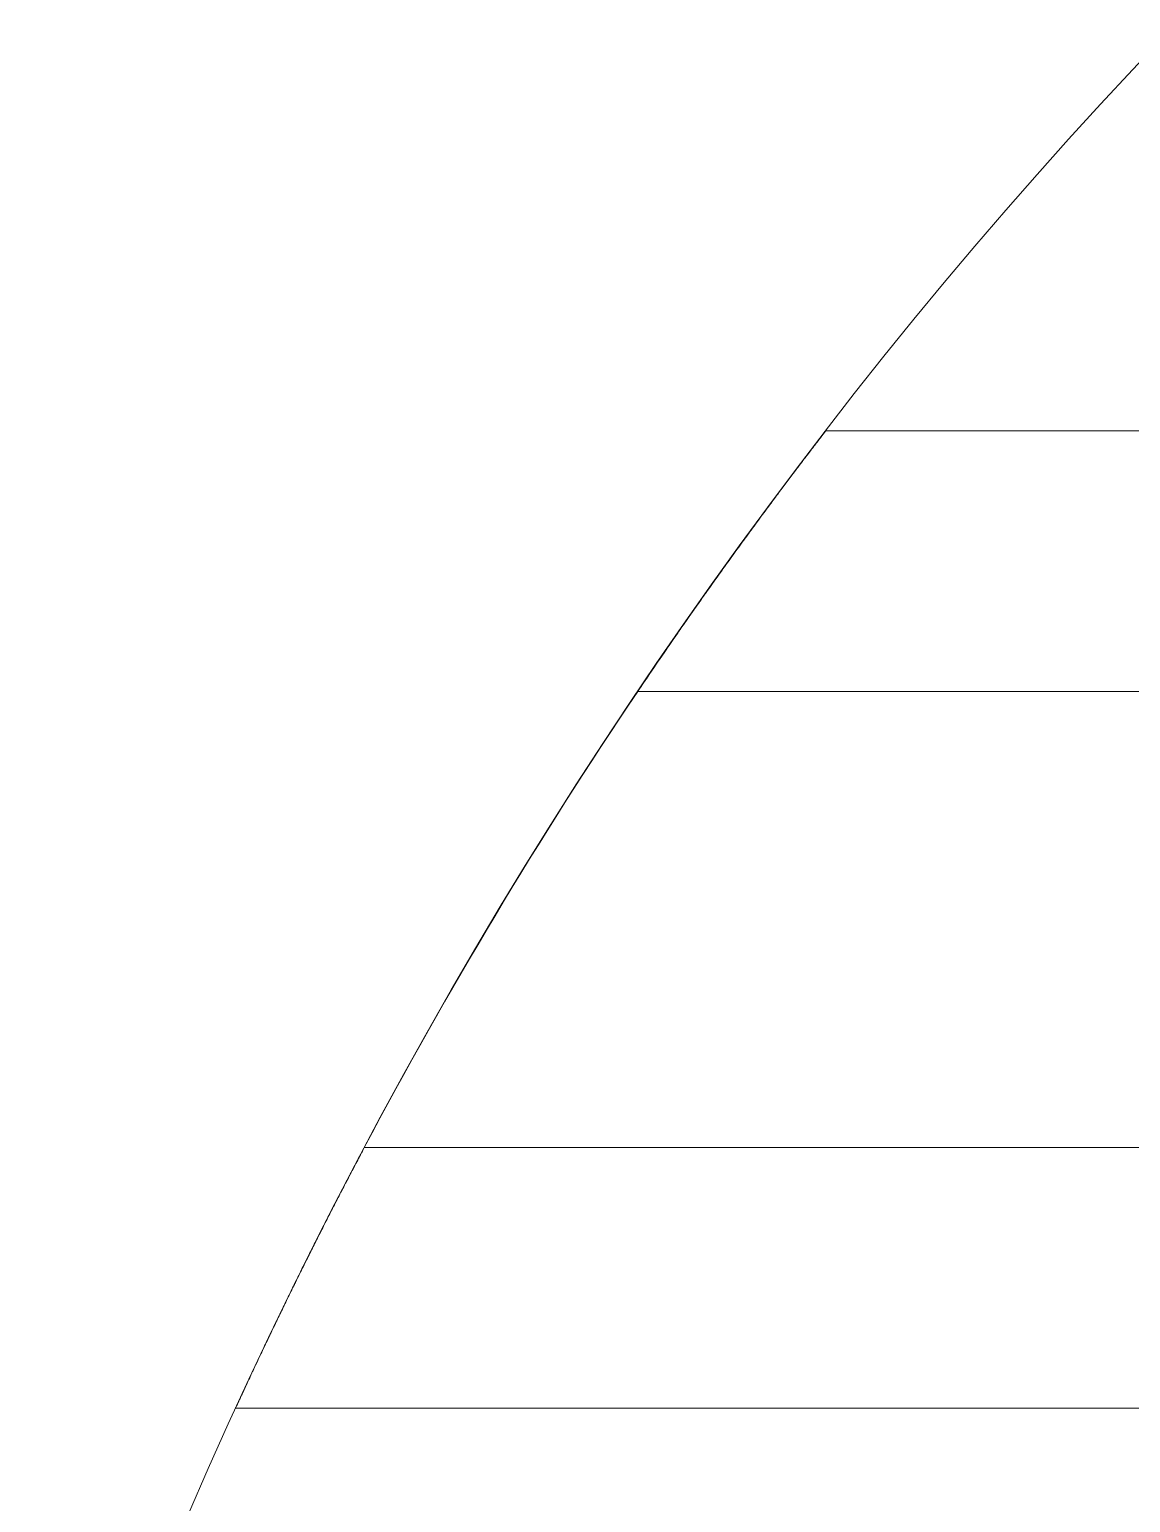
# Model space of a CAD drawing. Header units: millimetres. Extents: x 7939 to 8557, y 3805 to 4021.
# Drawn here: x 8508.7 to 8514.34, y 3923.59 to 3931.12 of the extents above; entities that cross this region are included whole.
import ezdxf

# ---------------------------------------------------------------- set-up
doc = ezdxf.new("R2010")
doc.units = ezdxf.units.MM
doc.layers.add('linea_gruesa', color=1, linetype='Continuous', lineweight=40)

msp = doc.modelspace()

# ---------------------------------------------------------------- linework, layer by layer
at = {"layer": 'linea_gruesa', "linetype": 'Continuous', "lineweight": 15, "extrusion": (-0.253745, -3.38569e-15, 0.967271)}
for p, q in [((8512.7765, 3929.0718, 127.1688), (8518.7822, 3929.0718, 128.7443)), ((8511.815, 3927.7384, 126.9166), (8517.7662, 3927.7384, 128.4777)), ((8510.4164, 3925.4051, 126.5497), (8516.3935, 3925.4051, 128.1176)), ((8509.7579, 3924.0718, 126.3769), (8515.7992, 3924.0718, 127.9617))]:
    msp.add_line(p, q, dxfattribs=at)
for start, end in [(108.92464, 251.07536), (108.92464, 251.07536), (235.1501, 241.28066), (235.1501, 241.28066), (235.1501, 241.28066), (235.1501, 241.28066), (235.1501, 241.28066), (235.1501, 241.28066), (235.1501, 241.28066), (235.1501, 241.28066), (235.1501, 241.28066), (235.1501, 241.28066), (235.1501, 241.28066), (235.1501, 241.28066), (235.1501, 241.28066), (235.1501, 241.28066)]:
    msp.add_arc((-3913.0718, 8286.5005, -2037.0694), 25.6667, start, end, dxfattribs=at)
at = {"layer": 'linea_gruesa', "linetype": 'Continuous', "lineweight": 15}
for points, knots in [([(8512.7765, 3929.0718, 127.1688), (8512.7765, 3929.0717, 127.1688), (8512.7764, 3929.0716, 127.1688), (8512.7741, 3929.0686, 127.1681), (8512.7663, 3929.0585, 127.1661), (8512.7539, 3929.0424, 127.1629), (8512.7371, 3929.0205, 127.1585), (8512.7164, 3928.9935, 127.153), (8512.6921, 3928.9617, 127.1467), (8512.6642, 3928.925, 127.1393), (8512.6317, 3928.8822, 127.1308), (8512.5948, 3928.8333, 127.1211), (8512.5533, 3928.778, 127.1102), (8512.5087, 3928.7182, 127.0985), (8512.4585, 3928.6505, 127.0854), (8512.4028, 3928.5749, 127.0708), (8512.3414, 3928.4907, 127.0546), (8512.2774, 3928.4024, 127.0379), (8512.2162, 3928.317, 127.0218), (8512.1587, 3928.2361, 127.0067), (8512.1055, 3928.1607, 126.9928), (8512.0514, 3928.0834, 126.9786), (8511.9965, 3928.0044, 126.9642), (8511.9411, 3927.924, 126.9496), (8511.8805, 3927.8354, 126.9337), (8511.8385, 3927.7733, 126.9227), (8511.815, 3927.7384, 126.9166)], [0, 0, 0, 0, 0.006837, 0.044663, 0.082491, 0.121433, 0.160377, 0.198131, 0.235888, 0.274501, 0.313117, 0.355982, 0.398851, 0.44258, 0.486313, 0.537952, 0.589595, 0.642278, 0.694963, 0.736293, 0.777651, 0.818983, 0.861272, 0.903588, 0.945878, 1, 1, 1, 1]), ([(8511.815, 3927.7384, 126.9166), (8511.8324, 3927.7643, 126.9211), (8511.8673, 3927.816, 126.9303), (8511.9201, 3927.8933, 126.9441), (8511.973, 3927.9704, 126.958), (8512.0286, 3928.0506, 126.9726), (8512.0864, 3928.1336, 126.9878), (8512.1464, 3928.2187, 127.0035), (8512.2062, 3928.303, 127.0192), (8512.2657, 3928.386, 127.0348), (8512.3245, 3928.4674, 127.0502), (8512.3766, 3928.5391, 127.0639), (8512.4223, 3928.6014, 127.0759), (8512.4619, 3928.6551, 127.0863), (8512.5005, 3928.7072, 127.0964), (8512.5378, 3928.7573, 127.1062), (8512.5736, 3928.8051, 127.1156), (8512.6094, 3928.8527, 127.125), (8512.6446, 3928.8991, 127.1342), (8512.6744, 3928.9385, 127.142), (8512.6981, 3928.9695, 127.1482), (8512.7165, 3928.9936, 127.153), (8512.7349, 3929.0176, 127.1579), (8512.7519, 3929.0398, 127.1623), (8512.7643, 3929.0559, 127.1656), (8512.7717, 3929.0655, 127.1675), (8512.7758, 3929.0708, 127.1686), (8512.7763, 3929.0714, 127.1687), (8512.7765, 3929.0718, 127.1688)], [0, 0, 0, 0, 0.0401309, 0.0802623, 0.1207625, 0.1612629, 0.2076408, 0.2540545, 0.3004297, 0.3482689, 0.3961517, 0.4439847, 0.4791618, 0.5143586, 0.5495327, 0.58563, 0.621756, 0.6578481, 0.7007392, 0.7436268, 0.7729887, 0.8023749, 0.8317346, 0.8730798, 0.9144235, 0.9429397, 0.9714842, 1, 1, 1, 1]), ([(8512.7765, 3929.0718, 127.1688), (8512.7765, 3929.0717, 127.1688), (8512.7764, 3929.0716, 127.1688), (8512.7741, 3929.0686, 127.1681), (8512.7663, 3929.0585, 127.1661), (8512.7539, 3929.0424, 127.1629), (8512.7371, 3929.0205, 127.1585), (8512.7164, 3928.9935, 127.153), (8512.6921, 3928.9617, 127.1467), (8512.6642, 3928.925, 127.1393), (8512.6317, 3928.8822, 127.1308), (8512.5948, 3928.8333, 127.1211), (8512.5533, 3928.778, 127.1102), (8512.5087, 3928.7182, 127.0985), (8512.4585, 3928.6505, 127.0854), (8512.4028, 3928.5749, 127.0708), (8512.3414, 3928.4907, 127.0546), (8512.2774, 3928.4024, 127.0379), (8512.2162, 3928.317, 127.0218), (8512.1587, 3928.2361, 127.0067), (8512.1055, 3928.1607, 126.9928), (8512.0514, 3928.0834, 126.9786), (8511.9965, 3928.0044, 126.9642), (8511.9411, 3927.924, 126.9496), (8511.8805, 3927.8354, 126.9337), (8511.8385, 3927.7733, 126.9227), (8511.815, 3927.7384, 126.9166)], [0, 0, 0, 0, 0.006838, 0.044663, 0.082489, 0.121431, 0.160378, 0.198131, 0.235887, 0.274501, 0.313116, 0.355982, 0.398851, 0.442579, 0.486313, 0.537951, 0.589596, 0.642278, 0.694963, 0.736293, 0.777651, 0.818983, 0.861272, 0.903588, 0.945878, 1, 1, 1, 1]), ([(8511.815, 3927.7384, 126.9166), (8511.8324, 3927.7643, 126.9211), (8511.8673, 3927.816, 126.9303), (8511.9201, 3927.8933, 126.9441), (8511.973, 3927.9704, 126.958), (8512.0286, 3928.0506, 126.9726), (8512.0864, 3928.1336, 126.9878), (8512.1464, 3928.2187, 127.0035), (8512.2062, 3928.303, 127.0192), (8512.2657, 3928.386, 127.0348), (8512.3245, 3928.4674, 127.0502), (8512.3766, 3928.5391, 127.0639), (8512.4223, 3928.6014, 127.0759), (8512.4619, 3928.6551, 127.0863), (8512.5005, 3928.7072, 127.0964), (8512.5378, 3928.7573, 127.1062), (8512.5736, 3928.8051, 127.1156), (8512.6094, 3928.8527, 127.125), (8512.6446, 3928.8991, 127.1342), (8512.6744, 3928.9385, 127.142), (8512.6981, 3928.9695, 127.1482), (8512.7165, 3928.9936, 127.153), (8512.7349, 3929.0176, 127.1579), (8512.7519, 3929.0398, 127.1623), (8512.7643, 3929.0559, 127.1656), (8512.7717, 3929.0655, 127.1675), (8512.7758, 3929.0708, 127.1686), (8512.7763, 3929.0714, 127.1687), (8512.7765, 3929.0718, 127.1688)], [0, 0, 0, 0, 0.040131, 0.080262, 0.120762, 0.161263, 0.207641, 0.254055, 0.30043, 0.348269, 0.396152, 0.443985, 0.479162, 0.514359, 0.549533, 0.585631, 0.621756, 0.657848, 0.70074, 0.743627, 0.77299, 0.802376, 0.831735, 0.873081, 0.914423, 0.94294, 0.971484, 1, 1, 1, 1]), ([(8512.7765, 3929.0718, 127.1688), (8512.7765, 3929.0717, 127.1688), (8512.7764, 3929.0716, 127.1688), (8512.7741, 3929.0686, 127.1681), (8512.7663, 3929.0585, 127.1661), (8512.7539, 3929.0424, 127.1629), (8512.7371, 3929.0205, 127.1585), (8512.7164, 3928.9935, 127.153), (8512.6921, 3928.9617, 127.1467), (8512.6642, 3928.925, 127.1393), (8512.6317, 3928.8822, 127.1308), (8512.5948, 3928.8333, 127.1211), (8512.5533, 3928.778, 127.1102), (8512.5087, 3928.7182, 127.0985), (8512.4585, 3928.6505, 127.0854), (8512.4028, 3928.5749, 127.0708), (8512.3414, 3928.4907, 127.0546), (8512.2774, 3928.4024, 127.0379), (8512.2162, 3928.317, 127.0218), (8512.1587, 3928.2361, 127.0067), (8512.1055, 3928.1607, 126.9928), (8512.0514, 3928.0834, 126.9786), (8511.9965, 3928.0044, 126.9642), (8511.9411, 3927.924, 126.9496), (8511.8805, 3927.8354, 126.9337), (8511.8385, 3927.7733, 126.9227), (8511.815, 3927.7384, 126.9166)], [0, 0, 0, 0, 0.006837, 0.044663, 0.082491, 0.121433, 0.160377, 0.198131, 0.235888, 0.274501, 0.313116, 0.355982, 0.398851, 0.44258, 0.486313, 0.537952, 0.589595, 0.642278, 0.694962, 0.736293, 0.777651, 0.818983, 0.861272, 0.903588, 0.945878, 1, 1, 1, 1]), ([(8511.815, 3927.7384, 126.9166), (8511.8324, 3927.7643, 126.9211), (8511.8673, 3927.816, 126.9303), (8511.9201, 3927.8933, 126.9441), (8511.973, 3927.9704, 126.958), (8512.0286, 3928.0506, 126.9726), (8512.0864, 3928.1336, 126.9878), (8512.1464, 3928.2187, 127.0035), (8512.2062, 3928.303, 127.0192), (8512.2657, 3928.386, 127.0348), (8512.3245, 3928.4674, 127.0502), (8512.3766, 3928.5391, 127.0639), (8512.4223, 3928.6014, 127.0759), (8512.4619, 3928.6551, 127.0863), (8512.5005, 3928.7072, 127.0964), (8512.5378, 3928.7573, 127.1062), (8512.5736, 3928.8051, 127.1156), (8512.6094, 3928.8527, 127.125), (8512.6446, 3928.8991, 127.1342), (8512.6744, 3928.9385, 127.142), (8512.6981, 3928.9695, 127.1482), (8512.7165, 3928.9936, 127.153), (8512.7349, 3929.0176, 127.1579), (8512.7519, 3929.0398, 127.1623), (8512.7643, 3929.0559, 127.1656), (8512.7717, 3929.0655, 127.1675), (8512.7758, 3929.0708, 127.1686), (8512.7763, 3929.0714, 127.1687), (8512.7765, 3929.0718, 127.1688)], [0, 0, 0, 0, 0.040131, 0.080262, 0.120762, 0.161263, 0.207641, 0.254055, 0.30043, 0.348269, 0.396152, 0.443985, 0.479162, 0.514359, 0.549533, 0.585631, 0.621756, 0.657848, 0.70074, 0.743627, 0.77299, 0.802376, 0.831735, 0.873081, 0.914423, 0.94294, 0.971484, 1, 1, 1, 1]), ([(8511.815, 3927.7384, 126.9166), (8511.8324, 3927.7643, 126.9211), (8511.8673, 3927.816, 126.9303), (8511.9201, 3927.8933, 126.9441), (8511.973, 3927.9704, 126.958), (8512.0286, 3928.0506, 126.9726), (8512.0864, 3928.1336, 126.9878), (8512.1464, 3928.2187, 127.0035), (8512.2062, 3928.303, 127.0192), (8512.2657, 3928.386, 127.0348), (8512.3245, 3928.4674, 127.0502), (8512.3766, 3928.5391, 127.0639), (8512.4223, 3928.6014, 127.0759), (8512.4619, 3928.6551, 127.0863), (8512.5005, 3928.7072, 127.0964), (8512.5378, 3928.7573, 127.1062), (8512.5736, 3928.8051, 127.1156), (8512.6094, 3928.8527, 127.125), (8512.6446, 3928.8991, 127.1342), (8512.6744, 3928.9385, 127.142), (8512.6981, 3928.9695, 127.1482), (8512.7165, 3928.9936, 127.153), (8512.7349, 3929.0176, 127.1579), (8512.7519, 3929.0398, 127.1623), (8512.7643, 3929.0559, 127.1656), (8512.7717, 3929.0655, 127.1675), (8512.7758, 3929.0708, 127.1686), (8512.7763, 3929.0714, 127.1687), (8512.7765, 3929.0718, 127.1688)], [0, 0, 0, 0, 0.040131, 0.080262, 0.120763, 0.161263, 0.207641, 0.254055, 0.30043, 0.348269, 0.396152, 0.443985, 0.479162, 0.514359, 0.549533, 0.585631, 0.621756, 0.657849, 0.70074, 0.743627, 0.77299, 0.802375, 0.831735, 0.873081, 0.914423, 0.94294, 0.971485, 1, 1, 1, 1]), ([(8512.7765, 3929.0718, 127.1688), (8512.7765, 3929.0717, 127.1688), (8512.7764, 3929.0716, 127.1688), (8512.7741, 3929.0686, 127.1681), (8512.7663, 3929.0585, 127.1661), (8512.7539, 3929.0424, 127.1629), (8512.7371, 3929.0205, 127.1585), (8512.7164, 3928.9935, 127.153), (8512.6921, 3928.9617, 127.1467), (8512.6642, 3928.925, 127.1393), (8512.6317, 3928.8822, 127.1308), (8512.5948, 3928.8333, 127.1211), (8512.5533, 3928.778, 127.1102), (8512.5087, 3928.7182, 127.0985), (8512.4585, 3928.6505, 127.0854), (8512.4028, 3928.5749, 127.0708), (8512.3414, 3928.4907, 127.0546), (8512.2774, 3928.4024, 127.0379), (8512.2162, 3928.317, 127.0218), (8512.1587, 3928.2361, 127.0067), (8512.1055, 3928.1607, 126.9928), (8512.0514, 3928.0834, 126.9786), (8511.9965, 3928.0044, 126.9642), (8511.9411, 3927.924, 126.9496), (8511.8805, 3927.8354, 126.9337), (8511.8385, 3927.7733, 126.9227), (8511.815, 3927.7384, 126.9166)], [0, 0, 0, 0, 0.006838, 0.044664, 0.082491, 0.121433, 0.160378, 0.198132, 0.235888, 0.274502, 0.313117, 0.355982, 0.398851, 0.44258, 0.486313, 0.537952, 0.589595, 0.642278, 0.694962, 0.736293, 0.777651, 0.818983, 0.861272, 0.903588, 0.945878, 1, 1, 1, 1]), ([(8512.7765, 3929.0718, 127.1688), (8512.7765, 3929.0717, 127.1688), (8512.7764, 3929.0716, 127.1688), (8512.7741, 3929.0686, 127.1681), (8512.7663, 3929.0585, 127.1661), (8512.7539, 3929.0424, 127.1629), (8512.7371, 3929.0205, 127.1585), (8512.7164, 3928.9935, 127.153), (8512.6921, 3928.9617, 127.1467), (8512.6642, 3928.925, 127.1393), (8512.6317, 3928.8822, 127.1308), (8512.5948, 3928.8333, 127.1211), (8512.5533, 3928.778, 127.1102), (8512.5087, 3928.7182, 127.0985), (8512.4585, 3928.6505, 127.0854), (8512.4028, 3928.5749, 127.0708), (8512.3414, 3928.4907, 127.0546), (8512.2774, 3928.4024, 127.0379), (8512.2162, 3928.317, 127.0218), (8512.1587, 3928.2361, 127.0067), (8512.1055, 3928.1607, 126.9928), (8512.0514, 3928.0834, 126.9786), (8511.9965, 3928.0044, 126.9642), (8511.9411, 3927.924, 126.9496), (8511.8805, 3927.8354, 126.9337), (8511.8385, 3927.7733, 126.9227), (8511.815, 3927.7384, 126.9166)], [0, 0, 0, 0, 0.006837, 0.044663, 0.082491, 0.121433, 0.160377, 0.198131, 0.235888, 0.274501, 0.313116, 0.355982, 0.398851, 0.44258, 0.486313, 0.537952, 0.589595, 0.642278, 0.694962, 0.736293, 0.777651, 0.818983, 0.861272, 0.903588, 0.945878, 1, 1, 1, 1]), ([(8511.815, 3927.7384, 126.9166), (8511.8324, 3927.7643, 126.9211), (8511.8673, 3927.816, 126.9303), (8511.9201, 3927.8933, 126.9441), (8511.973, 3927.9704, 126.958), (8512.0286, 3928.0506, 126.9726), (8512.0864, 3928.1336, 126.9878), (8512.1464, 3928.2187, 127.0035), (8512.2062, 3928.303, 127.0192), (8512.2657, 3928.386, 127.0348), (8512.3245, 3928.4674, 127.0502), (8512.3766, 3928.5391, 127.0639), (8512.4223, 3928.6014, 127.0759), (8512.4619, 3928.6551, 127.0863), (8512.5005, 3928.7072, 127.0964), (8512.5378, 3928.7573, 127.1062), (8512.5736, 3928.8051, 127.1156), (8512.6094, 3928.8527, 127.125), (8512.6446, 3928.8991, 127.1342), (8512.6744, 3928.9385, 127.142), (8512.6981, 3928.9695, 127.1482), (8512.7165, 3928.9936, 127.153), (8512.7349, 3929.0176, 127.1579), (8512.7519, 3929.0398, 127.1623), (8512.7643, 3929.0559, 127.1656), (8512.7717, 3929.0655, 127.1675), (8512.7758, 3929.0708, 127.1686), (8512.7763, 3929.0714, 127.1687), (8512.7765, 3929.0718, 127.1688)], [0, 0, 0, 0, 0.040131, 0.080262, 0.120762, 0.161263, 0.207641, 0.254055, 0.30043, 0.348269, 0.396152, 0.443985, 0.479162, 0.514359, 0.549533, 0.585631, 0.621756, 0.657848, 0.70074, 0.743627, 0.77299, 0.802376, 0.831735, 0.873081, 0.914423, 0.94294, 0.971484, 1, 1, 1, 1]), ([(8511.815, 3927.7384, 126.9166), (8511.8324, 3927.7643, 126.9211), (8511.8673, 3927.816, 126.9303), (8511.9201, 3927.8933, 126.9441), (8511.973, 3927.9704, 126.958), (8512.0286, 3928.0506, 126.9726), (8512.0864, 3928.1336, 126.9878), (8512.1464, 3928.2187, 127.0035), (8512.2062, 3928.303, 127.0192), (8512.2657, 3928.386, 127.0348), (8512.3245, 3928.4674, 127.0502), (8512.3766, 3928.5391, 127.0639), (8512.4223, 3928.6014, 127.0759), (8512.4619, 3928.6551, 127.0863), (8512.5005, 3928.7072, 127.0964), (8512.5378, 3928.7573, 127.1062), (8512.5736, 3928.8051, 127.1156), (8512.6094, 3928.8527, 127.125), (8512.6446, 3928.8991, 127.1342), (8512.6744, 3928.9385, 127.142), (8512.6981, 3928.9695, 127.1482), (8512.7165, 3928.9936, 127.153), (8512.7349, 3929.0176, 127.1579), (8512.7519, 3929.0398, 127.1623), (8512.7643, 3929.0559, 127.1656), (8512.7717, 3929.0655, 127.1675), (8512.7758, 3929.0708, 127.1686), (8512.7763, 3929.0714, 127.1687), (8512.7765, 3929.0718, 127.1688)], [0, 0, 0, 0, 0.0401309, 0.0802624, 0.1207628, 0.1612632, 0.2076412, 0.2540549, 0.3004302, 0.3482694, 0.3961523, 0.4439853, 0.4791624, 0.5143593, 0.5495326, 0.5856317, 0.6217568, 0.657849, 0.7007402, 0.7436267, 0.7729897, 0.8023772, 0.8317345, 0.873081, 0.9144234, 0.9429396, 0.9714856, 1, 1, 1, 1]), ([(8512.7765, 3929.0718, 127.1688), (8512.7765, 3929.0717, 127.1688), (8512.7764, 3929.0716, 127.1688), (8512.7741, 3929.0686, 127.1681), (8512.7663, 3929.0585, 127.1661), (8512.7539, 3929.0424, 127.1629), (8512.7371, 3929.0205, 127.1585), (8512.7164, 3928.9935, 127.153), (8512.6921, 3928.9617, 127.1467), (8512.6642, 3928.925, 127.1393), (8512.6317, 3928.8822, 127.1308), (8512.5948, 3928.8333, 127.1211), (8512.5533, 3928.778, 127.1102), (8512.5087, 3928.7182, 127.0985), (8512.4585, 3928.6505, 127.0854), (8512.4028, 3928.5749, 127.0708), (8512.3414, 3928.4907, 127.0546), (8512.2774, 3928.4024, 127.0379), (8512.2162, 3928.317, 127.0218), (8512.1587, 3928.2361, 127.0067), (8512.1055, 3928.1607, 126.9928), (8512.0514, 3928.0834, 126.9786), (8511.9965, 3928.0044, 126.9642), (8511.9411, 3927.924, 126.9496), (8511.8805, 3927.8354, 126.9337), (8511.8385, 3927.7733, 126.9227), (8511.815, 3927.7384, 126.9166)], [0, 0, 0, 0, 0.006837, 0.044663, 0.082491, 0.121433, 0.160377, 0.198131, 0.235888, 0.274501, 0.313116, 0.355982, 0.398851, 0.44258, 0.486313, 0.537952, 0.589595, 0.642278, 0.694962, 0.736293, 0.777651, 0.818983, 0.861272, 0.903588, 0.945878, 1, 1, 1, 1]), ([(8512.7765, 3929.0718, 127.1688), (8512.7765, 3929.0717, 127.1688), (8512.7764, 3929.0716, 127.1688), (8512.7741, 3929.0686, 127.1681), (8512.7663, 3929.0585, 127.1661), (8512.7539, 3929.0424, 127.1629), (8512.7371, 3929.0205, 127.1585), (8512.7164, 3928.9935, 127.153), (8512.6921, 3928.9617, 127.1467), (8512.6642, 3928.925, 127.1393), (8512.6317, 3928.8822, 127.1308), (8512.5948, 3928.8333, 127.1211), (8512.5533, 3928.778, 127.1102), (8512.5087, 3928.7182, 127.0985), (8512.4585, 3928.6505, 127.0854), (8512.4028, 3928.5749, 127.0708), (8512.3414, 3928.4907, 127.0546), (8512.2774, 3928.4024, 127.0379), (8512.2162, 3928.317, 127.0218), (8512.1587, 3928.2361, 127.0067), (8512.1055, 3928.1607, 126.9928), (8512.0514, 3928.0834, 126.9786), (8511.9965, 3928.0044, 126.9642), (8511.9411, 3927.924, 126.9496), (8511.8805, 3927.8354, 126.9337), (8511.8385, 3927.7733, 126.9227), (8511.815, 3927.7384, 126.9166)], [0, 0, 0, 0, 0.0068374, 0.0446636, 0.0824907, 0.1214327, 0.1603772, 0.1981314, 0.2358882, 0.2745014, 0.3131169, 0.3559823, 0.3988512, 0.4425805, 0.4863131, 0.537952, 0.5895955, 0.6422779, 0.6949625, 0.7362931, 0.7776509, 0.8189834, 0.8612725, 0.9035884, 0.9458777, 1, 1, 1, 1]), ([(8511.815, 3927.7384, 126.9166), (8511.8324, 3927.7643, 126.9211), (8511.8673, 3927.816, 126.9303), (8511.9201, 3927.8933, 126.9441), (8511.973, 3927.9704, 126.958), (8512.0286, 3928.0506, 126.9726), (8512.0864, 3928.1336, 126.9878), (8512.1464, 3928.2187, 127.0035), (8512.2062, 3928.303, 127.0192), (8512.2657, 3928.386, 127.0348), (8512.3245, 3928.4674, 127.0502), (8512.3766, 3928.5391, 127.0639), (8512.4223, 3928.6014, 127.0759), (8512.4619, 3928.6551, 127.0863), (8512.5005, 3928.7072, 127.0964), (8512.5378, 3928.7573, 127.1062), (8512.5736, 3928.8051, 127.1156), (8512.6094, 3928.8527, 127.125), (8512.6446, 3928.8991, 127.1342), (8512.6744, 3928.9385, 127.142), (8512.6981, 3928.9695, 127.1482), (8512.7165, 3928.9936, 127.153), (8512.7349, 3929.0176, 127.1579), (8512.7519, 3929.0398, 127.1623), (8512.7643, 3929.0559, 127.1656), (8512.7717, 3929.0655, 127.1675), (8512.7758, 3929.0708, 127.1686), (8512.7763, 3929.0714, 127.1687), (8512.7765, 3929.0718, 127.1688)], [0, 0, 0, 0, 0.040131, 0.080262, 0.120763, 0.161263, 0.207641, 0.254055, 0.30043, 0.348269, 0.396152, 0.443985, 0.479162, 0.514359, 0.549533, 0.585631, 0.621756, 0.657848, 0.70074, 0.743627, 0.77299, 0.802376, 0.831735, 0.873081, 0.914423, 0.94294, 0.971485, 1, 1, 1, 1]), ([(8510.4164, 3925.4051, 126.5497), (8510.4022, 3925.3782, 126.5459), (8510.3738, 3925.3244, 126.5385), (8510.3316, 3925.2437, 126.5274), (8510.2895, 3925.1626, 126.5164), (8510.2477, 3925.0813, 126.5054), (8510.2063, 3925.0002, 126.4946), (8510.1662, 3924.9209, 126.484), (8510.1276, 3924.8437, 126.4739), (8510.0904, 3924.769, 126.4641), (8510.0541, 3924.6953, 126.4546), (8510.0188, 3924.6233, 126.4454), (8509.9848, 3924.5533, 126.4364), (8509.9539, 3924.4891, 126.4283), (8509.926, 3924.4308, 126.421), (8509.9009, 3924.378, 126.4144), (8509.8772, 3924.328, 126.4082), (8509.8551, 3924.2811, 126.4024), (8509.8349, 3924.2379, 126.3971), (8509.8176, 3924.2009, 126.3926), (8509.8032, 3924.1699, 126.3888), (8509.7912, 3924.144, 126.3857), (8509.7809, 3924.1217, 126.383), (8509.7724, 3924.1031, 126.3807), (8509.7657, 3924.0886, 126.379), (8509.7611, 3924.0787, 126.3778), (8509.7584, 3924.0728, 126.3771), (8509.7581, 3924.0721, 126.377), (8509.7579, 3924.0718, 126.3769)], [0, 0, 0, 0, 0.0412789, 0.0825872, 0.1238644, 0.1663029, 0.2087751, 0.2512109, 0.2925218, 0.3338667, 0.375175, 0.4179218, 0.4607122, 0.5034547, 0.5411027, 0.5787836, 0.6164276, 0.6554687, 0.694551, 0.7335879, 0.7669507, 0.8003428, 0.8337043, 0.868214, 0.9027585, 0.9372678, 0.9685812, 1, 1, 1, 1]), ([(8509.7579, 3924.0718, 126.3769), (8509.7581, 3924.0721, 126.377), (8509.7584, 3924.0728, 126.3771), (8509.761, 3924.0783, 126.3777), (8509.7651, 3924.0872, 126.3788), (8509.7717, 3924.1016, 126.3805), (8509.7817, 3924.1234, 126.3832), (8509.7963, 3924.1549, 126.387), (8509.8143, 3924.1937, 126.3917), (8509.8356, 3924.2396, 126.3973), (8509.8602, 3924.2919, 126.4037), (8509.8879, 3924.3507, 126.411), (8509.9187, 3924.4156, 126.4191), (8509.953, 3924.4872, 126.4281), (8509.9905, 3924.565, 126.4379), (8510.0315, 3924.6492, 126.4487), (8510.075, 3924.738, 126.4601), (8510.1167, 3924.822, 126.4711), (8510.1554, 3924.8993, 126.4812), (8510.1905, 3924.9689, 126.4904), (8510.2266, 3925.04, 126.4999), (8510.2637, 3925.1125, 126.5096), (8510.3017, 3925.1861, 126.5196), (8510.3399, 3925.2596, 126.5296), (8510.3781, 3925.3326, 126.5396), (8510.4037, 3925.3809, 126.5463), (8510.4164, 3925.4051, 126.5497)], [0, 0, 0, 0, 0.030901, 0.061802, 0.093112, 0.124422, 0.169512, 0.214603, 0.26092, 0.307239, 0.353927, 0.400616, 0.448471, 0.496329, 0.546744, 0.597161, 0.648779, 0.7004, 0.737522, 0.77467, 0.811793, 0.849806, 0.887844, 0.925859, 0.962886, 1, 1, 1, 1]), ([(8509.7579, 3924.0718, 126.3769), (8509.7581, 3924.0721, 126.377), (8509.7584, 3924.0728, 126.3771), (8509.761, 3924.0783, 126.3777), (8509.7651, 3924.0872, 126.3788), (8509.7717, 3924.1016, 126.3805), (8509.7817, 3924.1234, 126.3832), (8509.7963, 3924.1549, 126.387), (8509.8143, 3924.1937, 126.3917), (8509.8356, 3924.2396, 126.3973), (8509.8602, 3924.2919, 126.4037), (8509.8879, 3924.3507, 126.411), (8509.9187, 3924.4156, 126.4191), (8509.953, 3924.4872, 126.4281), (8509.9905, 3924.565, 126.4379), (8510.0315, 3924.6492, 126.4487), (8510.075, 3924.738, 126.4601), (8510.1167, 3924.822, 126.4711), (8510.1554, 3924.8993, 126.4812), (8510.1905, 3924.9689, 126.4904), (8510.2266, 3925.04, 126.4999), (8510.2637, 3925.1125, 126.5096), (8510.3017, 3925.1861, 126.5196), (8510.3399, 3925.2596, 126.5296), (8510.3781, 3925.3326, 126.5396), (8510.4037, 3925.3809, 126.5463), (8510.4164, 3925.4051, 126.5497)], [0, 0, 0, 0, 0.030901, 0.0618, 0.093111, 0.124421, 0.169512, 0.214603, 0.26092, 0.307238, 0.353926, 0.400616, 0.448471, 0.49633, 0.546743, 0.597161, 0.648779, 0.7004, 0.737522, 0.774669, 0.811793, 0.849806, 0.887844, 0.925859, 0.962886, 1, 1, 1, 1]), ([(8510.4164, 3925.4051, 126.5497), (8510.4022, 3925.3782, 126.5459), (8510.3738, 3925.3244, 126.5385), (8510.3316, 3925.2437, 126.5274), (8510.2895, 3925.1626, 126.5164), (8510.2477, 3925.0813, 126.5054), (8510.2063, 3925.0002, 126.4946), (8510.1662, 3924.9209, 126.484), (8510.1276, 3924.8437, 126.4739), (8510.0904, 3924.769, 126.4641), (8510.0541, 3924.6953, 126.4546), (8510.0188, 3924.6233, 126.4454), (8509.9848, 3924.5533, 126.4364), (8509.9539, 3924.4891, 126.4283), (8509.926, 3924.4308, 126.421), (8509.9009, 3924.378, 126.4144), (8509.8772, 3924.328, 126.4082), (8509.8551, 3924.2811, 126.4024), (8509.8349, 3924.2379, 126.3971), (8509.8176, 3924.2009, 126.3926), (8509.8032, 3924.1699, 126.3888), (8509.7912, 3924.144, 126.3857), (8509.7809, 3924.1217, 126.383), (8509.7724, 3924.1031, 126.3807), (8509.7657, 3924.0886, 126.379), (8509.7611, 3924.0787, 126.3778), (8509.7584, 3924.0728, 126.3771), (8509.7581, 3924.0721, 126.377), (8509.7579, 3924.0718, 126.3769)], [0, 0, 0, 0, 0.041279, 0.082587, 0.123864, 0.166303, 0.208775, 0.251211, 0.292522, 0.333867, 0.375175, 0.417922, 0.460712, 0.503455, 0.541103, 0.578783, 0.616427, 0.655467, 0.69455, 0.733587, 0.766951, 0.800342, 0.833706, 0.868214, 0.90276, 0.937267, 0.968582, 1, 1, 1, 1]), ([(8510.4164, 3925.4051, 126.5497), (8510.4022, 3925.3782, 126.5459), (8510.3738, 3925.3244, 126.5385), (8510.3316, 3925.2437, 126.5274), (8510.2895, 3925.1626, 126.5164), (8510.2477, 3925.0813, 126.5054), (8510.2063, 3925.0002, 126.4946), (8510.1662, 3924.9209, 126.484), (8510.1276, 3924.8437, 126.4739), (8510.0904, 3924.769, 126.4641), (8510.0541, 3924.6953, 126.4546), (8510.0188, 3924.6233, 126.4454), (8509.9848, 3924.5533, 126.4364), (8509.9539, 3924.4891, 126.4283), (8509.926, 3924.4308, 126.421), (8509.9009, 3924.378, 126.4144), (8509.8772, 3924.328, 126.4082), (8509.8551, 3924.2811, 126.4024), (8509.8349, 3924.2379, 126.3971), (8509.8176, 3924.2009, 126.3926), (8509.8032, 3924.1699, 126.3888), (8509.7912, 3924.144, 126.3857), (8509.7809, 3924.1217, 126.383), (8509.7724, 3924.1031, 126.3807), (8509.7657, 3924.0886, 126.379), (8509.7611, 3924.0787, 126.3778), (8509.7584, 3924.0728, 126.3771), (8509.7581, 3924.0721, 126.377), (8509.7579, 3924.0718, 126.3769)], [0, 0, 0, 0, 0.041279, 0.082587, 0.123864, 0.166303, 0.208775, 0.251211, 0.292522, 0.333867, 0.375175, 0.417922, 0.460713, 0.503455, 0.541103, 0.578784, 0.616428, 0.655469, 0.694552, 0.733588, 0.766951, 0.800343, 0.833704, 0.868214, 0.902758, 0.937268, 0.968582, 1, 1, 1, 1]), ([(8509.7579, 3924.0718, 126.3769), (8509.7581, 3924.0721, 126.377), (8509.7584, 3924.0728, 126.3771), (8509.761, 3924.0783, 126.3777), (8509.7651, 3924.0872, 126.3788), (8509.7717, 3924.1016, 126.3805), (8509.7817, 3924.1234, 126.3832), (8509.7963, 3924.1549, 126.387), (8509.8143, 3924.1937, 126.3917), (8509.8356, 3924.2396, 126.3973), (8509.8602, 3924.2919, 126.4037), (8509.8879, 3924.3507, 126.411), (8509.9187, 3924.4156, 126.4191), (8509.953, 3924.4872, 126.4281), (8509.9905, 3924.565, 126.4379), (8510.0315, 3924.6492, 126.4487), (8510.075, 3924.738, 126.4601), (8510.1167, 3924.822, 126.4711), (8510.1554, 3924.8993, 126.4812), (8510.1905, 3924.9689, 126.4904), (8510.2266, 3925.04, 126.4999), (8510.2637, 3925.1125, 126.5096), (8510.3017, 3925.1861, 126.5196), (8510.3399, 3925.2596, 126.5296), (8510.3781, 3925.3326, 126.5396), (8510.4037, 3925.3809, 126.5463), (8510.4164, 3925.4051, 126.5497)], [0, 0, 0, 0, 0.030901, 0.0618, 0.093111, 0.124421, 0.169512, 0.214603, 0.26092, 0.307238, 0.353926, 0.400616, 0.448471, 0.49633, 0.546743, 0.597161, 0.648779, 0.7004, 0.737522, 0.774669, 0.811793, 0.849806, 0.887844, 0.925859, 0.962886, 1, 1, 1, 1]), ([(8510.4164, 3925.4051, 126.5497), (8510.4022, 3925.3782, 126.5459), (8510.3738, 3925.3244, 126.5385), (8510.3316, 3925.2437, 126.5274), (8510.2895, 3925.1626, 126.5164), (8510.2477, 3925.0813, 126.5054), (8510.2063, 3925.0002, 126.4946), (8510.1662, 3924.9209, 126.484), (8510.1276, 3924.8437, 126.4739), (8510.0904, 3924.769, 126.4641), (8510.0541, 3924.6953, 126.4546), (8510.0188, 3924.6233, 126.4454), (8509.9848, 3924.5533, 126.4364), (8509.9539, 3924.4891, 126.4283), (8509.926, 3924.4308, 126.421), (8509.9009, 3924.378, 126.4144), (8509.8772, 3924.328, 126.4082), (8509.8551, 3924.2811, 126.4024), (8509.8349, 3924.2379, 126.3971), (8509.8176, 3924.2009, 126.3926), (8509.8032, 3924.1699, 126.3888), (8509.7912, 3924.144, 126.3857), (8509.7809, 3924.1217, 126.383), (8509.7724, 3924.1031, 126.3807), (8509.7657, 3924.0886, 126.379), (8509.7611, 3924.0787, 126.3778), (8509.7584, 3924.0728, 126.3771), (8509.7581, 3924.0721, 126.377), (8509.7579, 3924.0718, 126.3769)], [0, 0, 0, 0, 0.041279, 0.082587, 0.123864, 0.166303, 0.208775, 0.251211, 0.292522, 0.333867, 0.375175, 0.417922, 0.460712, 0.503455, 0.541102, 0.578783, 0.616428, 0.655468, 0.69455, 0.733588, 0.766951, 0.800342, 0.833704, 0.868214, 0.902758, 0.937267, 0.968581, 1, 1, 1, 1]), ([(8510.4164, 3925.4051, 126.5497), (8510.4022, 3925.3782, 126.5459), (8510.3738, 3925.3244, 126.5385), (8510.3316, 3925.2437, 126.5274), (8510.2895, 3925.1626, 126.5164), (8510.2477, 3925.0813, 126.5054), (8510.2063, 3925.0002, 126.4946), (8510.1662, 3924.9209, 126.484), (8510.1276, 3924.8437, 126.4739), (8510.0904, 3924.769, 126.4641), (8510.0541, 3924.6953, 126.4546), (8510.0188, 3924.6233, 126.4454), (8509.9848, 3924.5533, 126.4364), (8509.9539, 3924.4891, 126.4283), (8509.926, 3924.4308, 126.421), (8509.9009, 3924.378, 126.4144), (8509.8772, 3924.328, 126.4082), (8509.8551, 3924.2811, 126.4024), (8509.8349, 3924.2379, 126.3971), (8509.8176, 3924.2009, 126.3926), (8509.8032, 3924.1699, 126.3888), (8509.7912, 3924.144, 126.3857), (8509.7809, 3924.1217, 126.383), (8509.7724, 3924.1031, 126.3807), (8509.7657, 3924.0886, 126.379), (8509.7611, 3924.0787, 126.3778), (8509.7584, 3924.0728, 126.3771), (8509.7581, 3924.0721, 126.377), (8509.7579, 3924.0718, 126.3769)], [0, 0, 0, 0, 0.041279, 0.082587, 0.123864, 0.166303, 0.208775, 0.251211, 0.292522, 0.333867, 0.375175, 0.417922, 0.460713, 0.503455, 0.541103, 0.578784, 0.616428, 0.655469, 0.694552, 0.733588, 0.766951, 0.800343, 0.833704, 0.868214, 0.902758, 0.937268, 0.968582, 1, 1, 1, 1]), ([(8509.7579, 3924.0718, 126.3769), (8509.7581, 3924.0721, 126.377), (8509.7584, 3924.0728, 126.3771), (8509.761, 3924.0783, 126.3777), (8509.7651, 3924.0872, 126.3788), (8509.7717, 3924.1016, 126.3805), (8509.7817, 3924.1234, 126.3832), (8509.7963, 3924.1549, 126.387), (8509.8143, 3924.1937, 126.3917), (8509.8356, 3924.2396, 126.3973), (8509.8602, 3924.2919, 126.4037), (8509.8879, 3924.3507, 126.411), (8509.9187, 3924.4156, 126.4191), (8509.953, 3924.4872, 126.4281), (8509.9905, 3924.565, 126.4379), (8510.0315, 3924.6492, 126.4487), (8510.075, 3924.738, 126.4601), (8510.1167, 3924.822, 126.4711), (8510.1554, 3924.8993, 126.4812), (8510.1905, 3924.9689, 126.4904), (8510.2266, 3925.04, 126.4999), (8510.2637, 3925.1125, 126.5096), (8510.3017, 3925.1861, 126.5196), (8510.3399, 3925.2596, 126.5296), (8510.3781, 3925.3326, 126.5396), (8510.4037, 3925.3809, 126.5463), (8510.4164, 3925.4051, 126.5497)], [0, 0, 0, 0, 0.030901, 0.0618, 0.093111, 0.124421, 0.169512, 0.214603, 0.26092, 0.307238, 0.353926, 0.400616, 0.448471, 0.49633, 0.546743, 0.597161, 0.648779, 0.7004, 0.737522, 0.774669, 0.811793, 0.849806, 0.887844, 0.925859, 0.962886, 1, 1, 1, 1]), ([(8510.4164, 3925.4051, 126.5497), (8510.4022, 3925.3782, 126.5459), (8510.3738, 3925.3244, 126.5385), (8510.3316, 3925.2437, 126.5274), (8510.2895, 3925.1626, 126.5164), (8510.2477, 3925.0813, 126.5054), (8510.2063, 3925.0002, 126.4946), (8510.1662, 3924.9209, 126.484), (8510.1276, 3924.8437, 126.4739), (8510.0904, 3924.769, 126.4641), (8510.0541, 3924.6953, 126.4546), (8510.0188, 3924.6233, 126.4454), (8509.9848, 3924.5533, 126.4364), (8509.9539, 3924.4891, 126.4283), (8509.926, 3924.4308, 126.421), (8509.9009, 3924.378, 126.4144), (8509.8772, 3924.328, 126.4082), (8509.8551, 3924.2811, 126.4024), (8509.8349, 3924.2379, 126.3971), (8509.8176, 3924.2009, 126.3926), (8509.8032, 3924.1699, 126.3888), (8509.7912, 3924.144, 126.3857), (8509.7809, 3924.1217, 126.383), (8509.7724, 3924.1031, 126.3807), (8509.7657, 3924.0886, 126.379), (8509.7611, 3924.0787, 126.3778), (8509.7584, 3924.0728, 126.3771), (8509.7581, 3924.0721, 126.377), (8509.7579, 3924.0718, 126.3769)], [0, 0, 0, 0, 0.041279, 0.082587, 0.123864, 0.166303, 0.208775, 0.251211, 0.292522, 0.333867, 0.375175, 0.417922, 0.460713, 0.503455, 0.541103, 0.578784, 0.616428, 0.655469, 0.694552, 0.733588, 0.766951, 0.800343, 0.833704, 0.868214, 0.902758, 0.937268, 0.968582, 1, 1, 1, 1]), ([(8509.7579, 3924.0718, 126.3769), (8509.7581, 3924.0721, 126.377), (8509.7584, 3924.0728, 126.3771), (8509.761, 3924.0783, 126.3777), (8509.7651, 3924.0872, 126.3788), (8509.7717, 3924.1016, 126.3805), (8509.7817, 3924.1234, 126.3832), (8509.7963, 3924.1549, 126.387), (8509.8143, 3924.1937, 126.3917), (8509.8356, 3924.2395, 126.3973), (8509.8602, 3924.2919, 126.4037), (8509.8879, 3924.3507, 126.411), (8509.9187, 3924.4156, 126.4191), (8509.953, 3924.4872, 126.4281), (8509.9905, 3924.565, 126.4379), (8510.0315, 3924.6492, 126.4487), (8510.075, 3924.738, 126.4601), (8510.1167, 3924.822, 126.4711), (8510.1554, 3924.8993, 126.4812), (8510.1905, 3924.9689, 126.4904), (8510.2266, 3925.04, 126.4999), (8510.2637, 3925.1125, 126.5096), (8510.3017, 3925.1861, 126.5196), (8510.3399, 3925.2596, 126.5296), (8510.3781, 3925.3326, 126.5396), (8510.4037, 3925.3809, 126.5463), (8510.4164, 3925.4051, 126.5497)], [0, 0, 0, 0, 0.030899, 0.061799, 0.093111, 0.124421, 0.169511, 0.214602, 0.260919, 0.307238, 0.353924, 0.400616, 0.44847, 0.496329, 0.546743, 0.597161, 0.648778, 0.7004, 0.737521, 0.774669, 0.811793, 0.849806, 0.887844, 0.925859, 0.962886, 1, 1, 1, 1]), ([(8510.4164, 3925.4051, 126.5497), (8510.4022, 3925.3782, 126.5459), (8510.3738, 3925.3244, 126.5385), (8510.3316, 3925.2437, 126.5274), (8510.2895, 3925.1626, 126.5164), (8510.2477, 3925.0813, 126.5054), (8510.2063, 3925.0002, 126.4946), (8510.1662, 3924.9209, 126.484), (8510.1276, 3924.8437, 126.4739), (8510.0904, 3924.769, 126.4641), (8510.0541, 3924.6953, 126.4546), (8510.0188, 3924.6233, 126.4454), (8509.9848, 3924.5533, 126.4364), (8509.9539, 3924.4891, 126.4283), (8509.926, 3924.4308, 126.421), (8509.9009, 3924.378, 126.4144), (8509.8772, 3924.328, 126.4082), (8509.8551, 3924.2811, 126.4024), (8509.8349, 3924.2379, 126.3971), (8509.8176, 3924.2009, 126.3926), (8509.8032, 3924.1699, 126.3888), (8509.7912, 3924.144, 126.3857), (8509.7809, 3924.1217, 126.383), (8509.7724, 3924.1031, 126.3807), (8509.7657, 3924.0886, 126.379), (8509.7611, 3924.0787, 126.3778), (8509.7584, 3924.0728, 126.3771), (8509.7581, 3924.0721, 126.377), (8509.7579, 3924.0718, 126.3769)], [0, 0, 0, 0, 0.041279, 0.082587, 0.123864, 0.166303, 0.208775, 0.251211, 0.292522, 0.333867, 0.375175, 0.417922, 0.460712, 0.503455, 0.541102, 0.578783, 0.616428, 0.655468, 0.694551, 0.733588, 0.766951, 0.800342, 0.833704, 0.868214, 0.902758, 0.937267, 0.968581, 1, 1, 1, 1]), ([(8509.7579, 3924.0718, 126.3769), (8509.7581, 3924.0721, 126.377), (8509.7584, 3924.0728, 126.3771), (8509.761, 3924.0783, 126.3777), (8509.7651, 3924.0872, 126.3788), (8509.7717, 3924.1016, 126.3805), (8509.7817, 3924.1234, 126.3832), (8509.7963, 3924.1549, 126.387), (8509.8143, 3924.1937, 126.3917), (8509.8356, 3924.2396, 126.3973), (8509.8602, 3924.2919, 126.4037), (8509.8879, 3924.3507, 126.411), (8509.9187, 3924.4156, 126.4191), (8509.953, 3924.4872, 126.4281), (8509.9905, 3924.565, 126.4379), (8510.0315, 3924.6492, 126.4487), (8510.075, 3924.738, 126.4601), (8510.1167, 3924.822, 126.4711), (8510.1554, 3924.8993, 126.4812), (8510.1905, 3924.9689, 126.4904), (8510.2266, 3925.04, 126.4999), (8510.2637, 3925.1125, 126.5096), (8510.3017, 3925.1861, 126.5196), (8510.3399, 3925.2596, 126.5296), (8510.3781, 3925.3326, 126.5396), (8510.4037, 3925.3809, 126.5463), (8510.4164, 3925.4051, 126.5497)], [0, 0, 0, 0, 0.0309, 0.061801, 0.093111, 0.124422, 0.169511, 0.214602, 0.260919, 0.307238, 0.353926, 0.400616, 0.448471, 0.496329, 0.546744, 0.597161, 0.648779, 0.7004, 0.737522, 0.774669, 0.811793, 0.849806, 0.887844, 0.925859, 0.962886, 1, 1, 1, 1]), ([(8509.7579, 3924.0718, 126.3769), (8509.7581, 3924.0721, 126.377), (8509.7584, 3924.0728, 126.3771), (8509.761, 3924.0783, 126.3777), (8509.7651, 3924.0872, 126.3788), (8509.7717, 3924.1016, 126.3805), (8509.7817, 3924.1234, 126.3832), (8509.7963, 3924.1549, 126.387), (8509.8143, 3924.1937, 126.3917), (8509.8356, 3924.2396, 126.3973), (8509.8602, 3924.2919, 126.4037), (8509.8879, 3924.3507, 126.411), (8509.9187, 3924.4156, 126.4191), (8509.953, 3924.4872, 126.4281), (8509.9905, 3924.565, 126.4379), (8510.0315, 3924.6492, 126.4487), (8510.075, 3924.738, 126.4601), (8510.1167, 3924.822, 126.4711), (8510.1554, 3924.8993, 126.4812), (8510.1905, 3924.9689, 126.4904), (8510.2266, 3925.04, 126.4999), (8510.2637, 3925.1125, 126.5096), (8510.3017, 3925.1861, 126.5196), (8510.3399, 3925.2596, 126.5296), (8510.3781, 3925.3326, 126.5396), (8510.4037, 3925.3809, 126.5463), (8510.4164, 3925.4051, 126.5497)], [0, 0, 0, 0, 0.030901, 0.0618, 0.093111, 0.124422, 0.169511, 0.214602, 0.260919, 0.307238, 0.353925, 0.400616, 0.448471, 0.49633, 0.546744, 0.597161, 0.648779, 0.7004, 0.737522, 0.77467, 0.811793, 0.849806, 0.887844, 0.925859, 0.962886, 1, 1, 1, 1])]:
    msp.add_open_spline(points, degree=3, knots=knots, dxfattribs=at)

doc.saveas('drawing.dxf')
